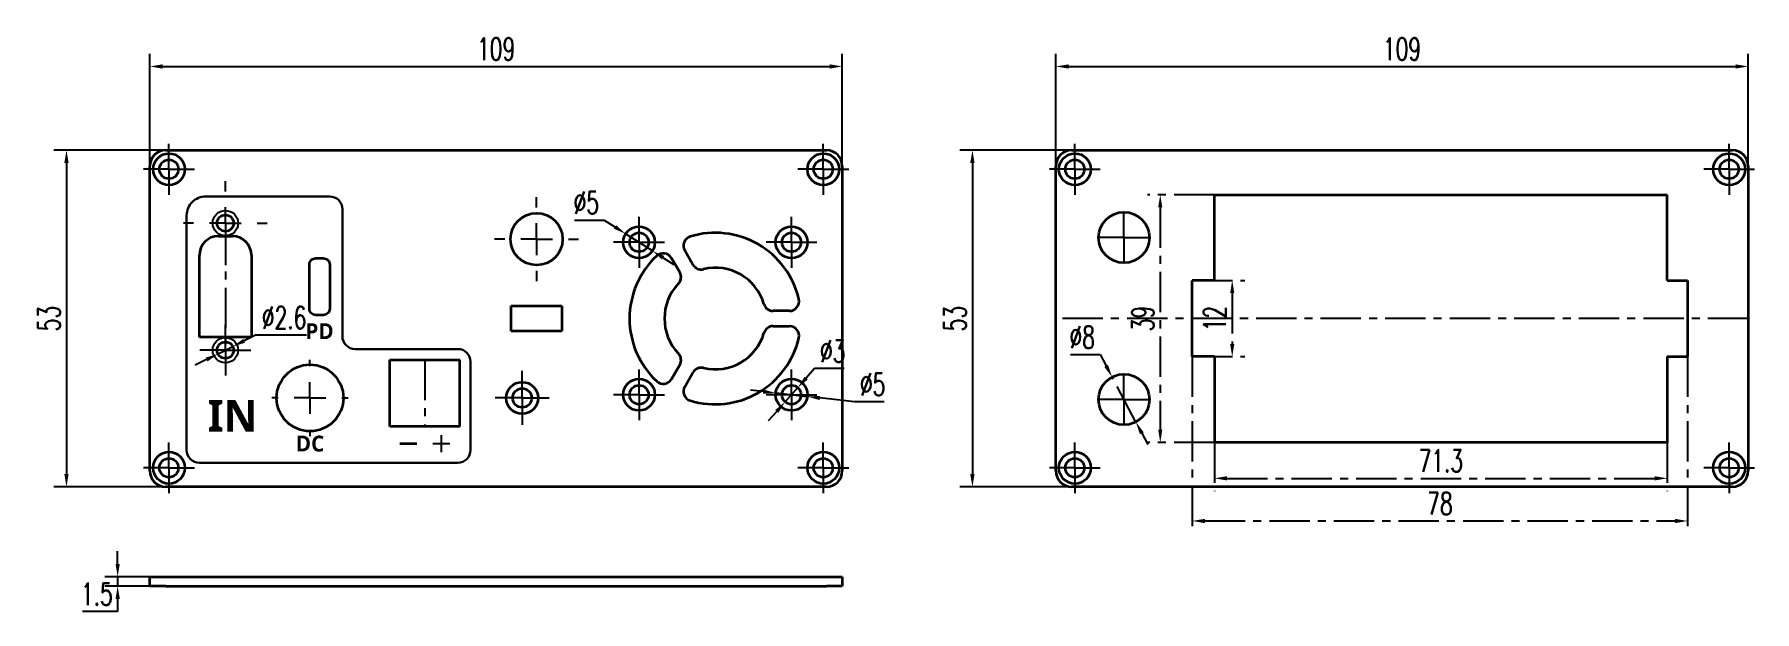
# Model space of a CAD drawing. Header units: millimetres. Extents: x -718877 to 571, y 82 to 110892.
# Drawn here: x 300.6 to 571.4, y 81.7 to 172.6 of the extents above; entities outside this region: 1.
import ezdxf

# ---------------------------------------------------------------- set-up
doc = ezdxf.new("R2010")
doc.units = ezdxf.units.MM
doc.header["$PDSIZE"] = -1
doc.linetypes.add('CENTER', pattern=[10.16, 6.35, -1.27, 1.27, -1.27])
doc.layers.add('3', color=3, linetype='Continuous', lineweight=9)
doc.layers.add('中心线', color=7, linetype='CENTER', lineweight=25)
doc.styles.add('BomFont', font='gbenor.shx', dxfattribs={"bigfont": 'gbcbig.shx'})
doc.styles.add('R', font='romans.shx', dxfattribs={"width": 0.6667})
doc.dimstyles.new('4', dxfattribs={"dimtxt": 3.5, "dimasz": 2, "dimexe": 2, "dimexo": 0, "dimgap": 1, "dimtad": 1, "dimtoh": 1, "dimdec": 1, "dimdsep": 46, "dimtxsty": 'R', "dimcen": 0.09, "dimclrd": 3, "dimclre": 3, "dimclrt": 3, "dimadec": 0, "dimazin": 2, "dimtfac": 1, "dimtdec": 1, "dimtmove": 0, "dimatfit": 3, "dimfxl": 0.18, "dimtolj": 1, "dimtzin": 0, "dimarcsym": 0})
doc.dimstyles.new('6', dxfattribs={"dimscale": 6, "dimtxt": 3.5, "dimasz": 2, "dimexe": 2, "dimexo": 0, "dimgap": 1, "dimtad": 1, "dimtoh": 1, "dimdec": 1, "dimdsep": 46, "dimtxsty": 'R', "dimcen": 0.09, "dimclrd": 3, "dimclre": 3, "dimclrt": 3, "dimadec": 0, "dimazin": 2, "dimtfac": 1, "dimtdec": 1, "dimtmove": 0, "dimatfit": 3, "dimfxl": 0.18, "dimtolj": 1, "dimtzin": 0, "dimarcsym": 0})

# ---------------------------------------------------------------- blocks, each defined once
blk = doc.blocks.new('SW_CENTERMARKSYMBOL_0')
at = {"layer": '中心线', "color": 0}
for p, q in [((0, 2.5), (0, 4)), ((-2.5, 0), (-4, 0)), ((0, 0), (-2.5, 0)), ((0, 0), (0, 2.5)), ((0, 0), (0, -2.5)), ((0, 0), (2.5, 0)), ((2.5, 0), (4, 0)), ((0, -2.5), (0, -4))]:
    blk.add_line(p, q, dxfattribs=at)
blk = doc.blocks.new('SW_CENTERMARKSYMBOL_1')
at = {"layer": '中心线', "color": 0}
for p, q in [((0, 2.5), (0, 4)), ((-2.5, 0), (-4, 0)), ((0, 0), (-2.5, 0)), ((0, 0), (0, 2.5)), ((0, 0), (0, -2.5)), ((0, 0), (2.5, 0)), ((2.5, 0), (4, 0)), ((0, -2.5), (0, -4))]:
    blk.add_line(p, q, dxfattribs=at)
blk = doc.blocks.new('SW_CENTERMARKSYMBOL_2')
at = {"layer": '中心线', "color": 0}
for p, q in [((0, 2.5), (0, 4)), ((-2.5, 0), (-4, 0)), ((0, 0), (-2.5, 0)), ((0, 0), (0, 2.5)), ((0, 0), (0, -2.5)), ((0, 0), (2.5, 0)), ((2.5, 0), (4, 0)), ((0, -2.5), (0, -4))]:
    blk.add_line(p, q, dxfattribs=at)
blk = doc.blocks.new('SW_CENTERMARKSYMBOL_3')
at = {"layer": '中心线', "color": 0}
for p, q in [((0, 2.5), (0, 4)), ((-2.5, 0), (-4, 0)), ((0, 0), (-2.5, 0)), ((0, 0), (0, 2.5)), ((0, 0), (0, -2.5)), ((0, 0), (2.5, 0)), ((2.5, 0), (4, 0)), ((0, -2.5), (0, -4))]:
    blk.add_line(p, q, dxfattribs=at)
blk = doc.blocks.new('SW_CENTERMARKSYMBOL_4')
at = {"layer": '中心线', "color": 0}
for p, q in [((0, 5), (0, 6.6)), ((-5, 0), (-6.6, 0)), ((0, 0), (-2.5, 0)), ((0, 0), (0, 2.5)), ((0, 0), (0, -2.5)), ((0, 0), (2.5, 0)), ((5, 0), (6.6, 0)), ((0, -5), (0, -6.6))]:
    blk.add_line(p, q, dxfattribs=at)
blk = doc.blocks.new('SW_CENTERMARKSYMBOL_5')
at = {"layer": '中心线', "color": 0}
for p, q in [((0, 5), (0, 6.6)), ((-5, 0), (-6.6, 0)), ((0, 0), (-2.5, 0)), ((0, 0), (0, 2.5)), ((0, 0), (0, -2.5)), ((0, 0), (2.5, 0)), ((5, 0), (6.6, 0)), ((0, -5), (0, -6.6))]:
    blk.add_line(p, q, dxfattribs=at)
blk = doc.blocks.new('SW_CENTERMARKSYMBOL_6')
at = {"layer": '中心线', "color": 0}
for p, q in [((0, 5), (0, 6)), ((-5, 0), (-6, 0)), ((0, 0), (-2.5, 0)), ((0, 0), (0, 2.5)), ((0, 0), (0, -2.5)), ((0, 0), (2.5, 0)), ((5, 0), (6, 0)), ((0, -5), (0, -6))]:
    blk.add_line(p, q, dxfattribs=at)
blk = doc.blocks.new('SW_CENTERMARKSYMBOL_7')
at = {"layer": '中心线', "color": 0}
for p, q in [((0, 2.5), (0, 4)), ((-2.5, 0), (-4, 0)), ((0, 0), (-2.5, 0)), ((0, 0), (0, 2.5)), ((0, 0), (0, -2.5)), ((0, 0), (2.5, 0)), ((2.5, 0), (4, 0)), ((0, -2.5), (0, -4))]:
    blk.add_line(p, q, dxfattribs=at)
blk = doc.blocks.new('SW_CENTERMARKSYMBOL_8')
at = {"layer": '中心线', "color": 0}
for p, q in [((0, 2.5), (0, 4.25)), ((-2.5, 0), (-4.25, 0)), ((0, 0), (-2.5, 0)), ((0, 0), (0, 2.5)), ((0, 0), (0, -2.5)), ((0, 0), (2.5, 0)), ((2.5, 0), (4.25, 0)), ((0, -2.5), (0, -4.25))]:
    blk.add_line(p, q, dxfattribs=at)
blk = doc.blocks.new('SW_CENTERMARKSYMBOL_9')
at = {"layer": '中心线', "color": 0}
for p, q in [((0, 2.5), (0, 4)), ((-2.5, 0), (-4, 0)), ((0, 0), (-2.5, 0)), ((0, 0), (0, 2.5)), ((0, 0), (0, -2.5)), ((0, 0), (2.5, 0)), ((2.5, 0), (4, 0)), ((0, -2.5), (0, -4))]:
    blk.add_line(p, q, dxfattribs=at)
blk = doc.blocks.new('SW_CENTERMARKSYMBOL_10')
at = {"layer": '中心线', "color": 0}
for p, q in [((0, 2.5), (0, 4)), ((-2.5, 0), (-4, 0)), ((0, 0), (-2.5, 0)), ((0, 0), (0, 2.5)), ((0, 0), (0, -2.5)), ((0, 0), (2.5, 0)), ((2.5, 0), (4, 0)), ((0, -2.5), (0, -4))]:
    blk.add_line(p, q, dxfattribs=at)
blk = doc.blocks.new('SW_CENTERMARKSYMBOL_11')
at = {"layer": '中心线', "color": 0}
for p, q in [((0, 2.5), (0, 4)), ((-2.5, 0), (-4, 0)), ((0, 0), (-2.5, 0)), ((0, 0), (0, 2.5)), ((0, 0), (0, -2.5)), ((0, 0), (2.5, 0)), ((2.5, 0), (4, 0)), ((0, -2.5), (0, -4))]:
    blk.add_line(p, q, dxfattribs=at)
blk = doc.blocks.new('SW_CENTERMARKSYMBOL_12')
at = {"layer": '中心线', "color": 0}
for p, q in [((0, 2.5), (0, 4)), ((-2.5, 0), (-4, 0)), ((0, 0), (-2.5, 0)), ((0, 0), (0, 2.5)), ((0, 0), (0, -2.5)), ((0, 0), (2.5, 0)), ((2.5, 0), (4, 0)), ((0, -2.5), (0, -4))]:
    blk.add_line(p, q, dxfattribs=at)
blk = doc.blocks.new('*D20')
at = {"color": 3, "lineweight": -2, "transparency": 16777216}
for p, q in [((313.67, 89.23), (313.67, 91.23)), ((318.75, 87.23), (311.67, 87.23)), ((313.67, 87.23), (313.67, 85.73)), ((318.75, 85.73), (311.67, 85.73)), ((313.67, 81.73), (308.12, 81.73)), ((313.67, 83.73), (313.67, 81.73))]:
    blk.add_line(p, q, dxfattribs=at)
at = {"color": 3, "transparency": 16777216}
for points in [[(313.34, 89.23), (314.01, 89.23), (313.67, 87.23)], [(313.34, 83.73), (314.01, 83.73), (313.67, 85.73)]]:
    blk.add_solid(points, dxfattribs=at)
at = {"layer": 'Defpoints', "color": 0, "transparency": 16777216}
for p in [(318.75, 87.23), (313.67, 85.73), (318.75, 85.73)]:
    blk.add_point(p, dxfattribs=at)
at = {"color": 3, "transparency": 16777216, "insert": (310.4, 84.48), "char_height": 3.5, "attachment_point": 5, "style": 'R'}
blk.add_mtext('\\A1;1.5', dxfattribs=at)
blk = doc.blocks.new('*D21')
at = {"color": 3, "lineweight": -2, "transparency": 16777216}
for p, q in [((318.75, 151.87), (318.75, 169.56)), ((427.75, 151.87), (427.75, 169.56)), ((320.75, 167.56), (425.75, 167.56))]:
    blk.add_line(p, q, dxfattribs=at)
at = {"color": 3, "transparency": 16777216}
for points in [[(320.75, 167.89), (320.75, 167.22), (318.75, 167.56)], [(425.75, 167.89), (425.75, 167.22), (427.75, 167.56)]]:
    blk.add_solid(points, dxfattribs=at)
at = {"layer": 'Defpoints', "color": 0, "transparency": 16777216}
for p in [(427.75, 167.56), (318.75, 151.87), (427.75, 151.87)]:
    blk.add_point(p, dxfattribs=at)
at = {"color": 3, "transparency": 16777216, "insert": (373.25, 170.31), "char_height": 3.5, "attachment_point": 5, "style": 'R'}
blk.add_mtext('\\A1;109', dxfattribs=at)
blk = doc.blocks.new('*D22')
at = {"color": 3, "lineweight": -2, "transparency": 16777216}
for p, q in [((321.25, 154.37), (303.61, 154.37)), ((305.61, 152.37), (305.61, 103.37)), ((321.25, 101.37), (303.61, 101.37))]:
    blk.add_line(p, q, dxfattribs=at)
at = {"color": 3, "transparency": 16777216}
for points in [[(305.28, 152.37), (305.95, 152.37), (305.61, 154.37)], [(305.28, 103.37), (305.95, 103.37), (305.61, 101.37)]]:
    blk.add_solid(points, dxfattribs=at)
at = {"layer": 'Defpoints', "color": 0, "transparency": 16777216}
for p in [(321.25, 154.37), (305.61, 101.37), (321.25, 101.37)]:
    blk.add_point(p, dxfattribs=at)
at = {"color": 3, "transparency": 16777216, "insert": (302.86, 127.87), "char_height": 3.5, "attachment_point": 5, "rotation": 90, "style": 'R'}
blk.add_mtext('\\A1;53', dxfattribs=at)
blk = doc.blocks.new('*D23')
at = {"color": 3, "lineweight": -2, "transparency": 16777216}
for p, q in [((385.6, 143.37), (390.27, 143.37)), ((390.27, 143.37), (391.96, 142.29)), ((397.85, 138.52), (393.64, 141.21)), ((399.54, 137.44), (401.23, 136.37))]:
    blk.add_line(p, q, dxfattribs=at)
at = {"color": 3, "transparency": 16777216}
for points in [[(392.14, 142.57), (391.78, 142.01), (393.64, 141.21)], [(399.72, 137.72), (399.36, 137.16), (397.85, 138.52)]]:
    blk.add_solid(points, dxfattribs=at)
at = {"layer": 'Defpoints', "color": 0, "transparency": 16777216}
for p in [(393.64, 141.21), (397.85, 138.52)]:
    blk.add_point(p, dxfattribs=at)
at = {"color": 3, "transparency": 16777216, "insert": (387.44, 146.12), "char_height": 3.5, "attachment_point": 5, "style": 'R'}
blk.add_mtext('\\A1;∅5', dxfattribs=at)
blk = doc.blocks.new('*D24')
at = {"color": 3, "lineweight": -2, "transparency": 16777216}
for p, q in [((423.39, 119.98), (422.07, 118.49)), ((428.06, 119.98), (423.39, 119.98)), ((418.75, 114.74), (420.74, 116.99)), ((417.43, 113.25), (416.1, 111.75))]:
    blk.add_line(p, q, dxfattribs=at)
at = {"color": 3, "transparency": 16777216}
for points in [[(421.82, 118.71), (422.32, 118.27), (420.74, 116.99)], [(417.18, 113.47), (417.68, 113.03), (418.75, 114.74)]]:
    blk.add_solid(points, dxfattribs=at)
at = {"layer": 'Defpoints', "color": 0, "transparency": 16777216}
for p in [(420.74, 116.99), (418.75, 114.74)]:
    blk.add_point(p, dxfattribs=at)
at = {"color": 3, "transparency": 16777216, "insert": (426.23, 122.73), "char_height": 3.5, "attachment_point": 5, "style": 'R'}
blk.add_mtext('\\A1;∅3', dxfattribs=at)
blk = doc.blocks.new('*D25')
at = {"color": 3, "lineweight": -2, "transparency": 16777216}
for p, q in [((415.28, 116.37), (413.29, 116.59)), ((417.26, 116.15), (422.23, 115.59)), ((429.69, 114.75), (424.22, 115.36)), ((434.35, 114.75), (429.69, 114.75))]:
    blk.add_line(p, q, dxfattribs=at)
at = {"color": 3, "transparency": 16777216}
for points in [[(415.31, 116.7), (415.24, 116.04), (417.26, 116.15)], [(424.26, 115.7), (424.18, 115.03), (422.23, 115.59)]]:
    blk.add_solid(points, dxfattribs=at)
at = {"layer": 'Defpoints', "color": 0, "transparency": 16777216}
for p in [(417.26, 116.15), (422.23, 115.59)]:
    blk.add_point(p, dxfattribs=at)
at = {"color": 3, "transparency": 16777216, "insert": (432.52, 117.5), "char_height": 3.5, "attachment_point": 5, "style": 'R'}
blk.add_mtext('\\A1;∅5', dxfattribs=at)
blk = doc.blocks.new('*D26')
at = {"color": 3, "lineweight": -2, "transparency": 16777216}
for p, q in [((335.37, 125.25), (333.58, 124.36)), ((343.38, 125.25), (335.37, 125.25)), ((329.47, 122.31), (331.79, 123.47)), ((327.68, 121.42), (325.89, 120.53))]:
    blk.add_line(p, q, dxfattribs=at)
at = {"color": 3, "transparency": 16777216}
for points in [[(333.44, 124.66), (333.73, 124.06), (331.79, 123.47)], [(327.53, 121.72), (327.83, 121.12), (329.47, 122.31)]]:
    blk.add_solid(points, dxfattribs=at)
at = {"layer": 'Defpoints', "color": 0, "transparency": 16777216}
for p in [(329.47, 122.31), (331.79, 123.47)]:
    blk.add_point(p, dxfattribs=at)
at = {"color": 3, "transparency": 16777216, "insert": (339.87, 128), "char_height": 3.5, "attachment_point": 5, "style": 'R'}
blk.add_mtext('\\A1;∅2.6', dxfattribs=at)
blk = doc.blocks.new('*D27')
at = {"layer": '3', "color": 3, "lineweight": -2, "transparency": 16777216}
for p, q in [((461.36, 151.87), (461.36, 169.56)), ((570.36, 151.87), (570.36, 169.56)), ((463.36, 167.56), (568.36, 167.56))]:
    blk.add_line(p, q, dxfattribs=at)
at = {"layer": '3', "color": 3, "transparency": 16777216}
for points in [[(463.36, 167.89), (463.36, 167.22), (461.36, 167.56)], [(568.36, 167.89), (568.36, 167.22), (570.36, 167.56)]]:
    blk.add_solid(points, dxfattribs=at)
at = {"layer": 'Defpoints', "color": 0, "transparency": 16777216}
for p in [(570.36, 167.56), (461.36, 151.87), (570.36, 151.87)]:
    blk.add_point(p, dxfattribs=at)
at = {"layer": '3', "color": 3, "transparency": 16777216, "insert": (515.86, 170.31), "char_height": 3.5, "attachment_point": 5, "style": 'R'}
blk.add_mtext('\\A1;109', dxfattribs=at)
blk = doc.blocks.new('*D28')
at = {"color": 3, "lineweight": -2, "transparency": 16777216}
for p, q in [((463.86, 154.37), (446.23, 154.37)), ((448.23, 152.37), (448.23, 103.37)), ((463.86, 101.37), (446.23, 101.37))]:
    blk.add_line(p, q, dxfattribs=at)
at = {"color": 3, "transparency": 16777216}
for points in [[(447.89, 152.37), (448.56, 152.37), (448.23, 154.37)], [(447.89, 103.37), (448.56, 103.37), (448.23, 101.37)]]:
    blk.add_solid(points, dxfattribs=at)
at = {"layer": 'Defpoints', "color": 0, "transparency": 16777216}
for p in [(463.86, 154.37), (448.23, 101.37), (463.86, 101.37)]:
    blk.add_point(p, dxfattribs=at)
at = {"color": 3, "transparency": 16777216, "insert": (445.48, 127.87), "char_height": 3.5, "attachment_point": 5, "rotation": 90, "style": 'R'}
blk.add_mtext('\\A1;53', dxfattribs=at)
blk = doc.blocks.new('*D33')
at = {"layer": 'Defpoints', "color": 0, "transparency": 16777216}
for p in [(486.32, 147.37), (477.8, 108.37), (486.32, 108.37)]:
    blk.add_point(p, dxfattribs=at)
at = {"layer": '中心线', "color": 3, "lineweight": -2, "transparency": 16777216}
for p, q in [((486.32, 147.37), (475.8, 147.37)), ((477.8, 145.37), (477.8, 110.37)), ((486.32, 108.37), (475.8, 108.37))]:
    blk.add_line(p, q, dxfattribs=at)
at = {"layer": '中心线', "color": 3, "transparency": 16777216}
for points in [[(477.47, 145.37), (478.13, 145.37), (477.8, 147.37)], [(477.47, 110.37), (478.13, 110.37), (477.8, 108.37)]]:
    blk.add_solid(points, dxfattribs=at)
at = {"layer": '中心线', "color": 3, "transparency": 16777216, "insert": (475.05, 127.87), "char_height": 3.5, "attachment_point": 5, "rotation": 90, "style": 'R'}
blk.add_mtext('\\A1;39', dxfattribs=at)
blk = doc.blocks.new('*D34')
at = {"layer": 'Defpoints', "color": 0, "transparency": 16777216}
for p in [(482.82, 133.87), (482.82, 121.87), (489.13, 121.87)]:
    blk.add_point(p, dxfattribs=at)
at = {"layer": '中心线', "color": 3, "lineweight": -2, "transparency": 16777216}
for p, q in [((482.82, 133.87), (491.13, 133.87)), ((489.13, 131.87), (489.13, 123.87)), ((482.82, 121.87), (491.13, 121.87))]:
    blk.add_line(p, q, dxfattribs=at)
at = {"layer": '中心线', "color": 3, "transparency": 16777216}
for points in [[(488.8, 131.87), (489.46, 131.87), (489.13, 133.87)], [(488.8, 123.87), (489.46, 123.87), (489.13, 121.87)]]:
    blk.add_solid(points, dxfattribs=at)
at = {"layer": '中心线', "color": 3, "transparency": 16777216, "insert": (486.38, 127.87), "char_height": 3.5, "attachment_point": 5, "rotation": 90, "style": 'R'}
blk.add_mtext('\\A1;12', dxfattribs=at)
blk = doc.blocks.new('*D35')
at = {"layer": 'Defpoints', "color": 0, "transparency": 16777216}
for p in [(486.32, 108.37), (557.62, 108.37), (557.62, 102.71)]:
    blk.add_point(p, dxfattribs=at)
at = {"layer": '中心线', "color": 3, "lineweight": -2, "transparency": 16777216}
for p, q in [((486.32, 108.37), (486.32, 100.71)), ((557.62, 108.37), (557.62, 100.71)), ((488.32, 102.71), (555.62, 102.71))]:
    blk.add_line(p, q, dxfattribs=at)
at = {"layer": '中心线', "color": 3, "transparency": 16777216}
for points in [[(488.32, 103.05), (488.32, 102.38), (486.32, 102.71)], [(555.62, 103.05), (555.62, 102.38), (557.62, 102.71)]]:
    blk.add_solid(points, dxfattribs=at)
at = {"layer": '中心线', "color": 3, "transparency": 16777216, "insert": (521.97, 105.46), "char_height": 3.5, "attachment_point": 5, "style": 'R'}
blk.add_mtext('\\A1;71.3', dxfattribs=at)
blk = doc.blocks.new('*D36')
at = {"layer": 'Defpoints', "color": 0, "transparency": 16777216}
for p in [(482.82, 121.87), (560.82, 121.87), (560.82, 96)]:
    blk.add_point(p, dxfattribs=at)
at = {"layer": '中心线', "color": 3, "lineweight": -2, "transparency": 16777216}
for p, q in [((482.82, 121.87), (482.82, 94)), ((560.82, 121.87), (560.82, 94)), ((484.82, 96), (558.82, 96))]:
    blk.add_line(p, q, dxfattribs=at)
at = {"layer": '中心线', "color": 3, "transparency": 16777216}
for points in [[(484.82, 96.33), (484.82, 95.66), (482.82, 96)], [(558.82, 96.33), (558.82, 95.66), (560.82, 96)]]:
    blk.add_solid(points, dxfattribs=at)
at = {"layer": '中心线', "color": 3, "transparency": 16777216, "insert": (521.82, 98.75), "char_height": 3.5, "attachment_point": 5, "style": 'R'}
blk.add_mtext('\\A1;78', dxfattribs=at)
blk = doc.blocks.new('*D38')
at = {"layer": 'Defpoints', "color": 0, "transparency": 16777216}
for p in [(470.22, 118.65), (473.96, 111.58)]:
    blk.add_point(p, dxfattribs=at)
at = {"layer": '中心线', "color": 3, "lineweight": -2, "transparency": 16777216}
for p, q in [((463.68, 122.19), (468.35, 122.19)), ((468.35, 122.19), (469.28, 120.42)), ((473.96, 111.58), (470.22, 118.65)), ((474.9, 109.81), (475.83, 108.05))]:
    blk.add_line(p, q, dxfattribs=at)
at = {"layer": '中心线', "color": 3, "transparency": 16777216}
for points in [[(469.58, 120.58), (468.99, 120.26), (470.22, 118.65)], [(475.19, 109.97), (474.6, 109.66), (473.96, 111.58)]]:
    blk.add_solid(points, dxfattribs=at)
at = {"layer": '中心线', "color": 3, "transparency": 16777216, "insert": (465.51, 124.94), "char_height": 3.5, "attachment_point": 5, "style": 'R'}
blk.add_mtext('\\A1;∅8', dxfattribs=at)
blk = doc.blocks.new('*D4')
at = {"layer": '3', "color": 3, "lineweight": -2, "transparency": 16777216}
for p, q in [((-718877.44, 110891.62), (-718877.44, 110787.15)), ((-718807.44, 110891.62), (-718807.44, 110787.15)), ((-718865.44, 110799.15), (-718819.44, 110799.15))]:
    blk.add_line(p, q, dxfattribs=at)
at = {"layer": '3', "color": 3, "transparency": 16777216}
for points in [[(-718865.44, 110801.15), (-718865.44, 110797.15), (-718877.44, 110799.15)], [(-718819.44, 110801.15), (-718819.44, 110797.15), (-718807.44, 110799.15)]]:
    blk.add_solid(points, dxfattribs=at)
at = {"layer": 'Defpoints', "color": 0, "transparency": 16777216}
for p in [(-718877.44, 110891.62), (-718807.44, 110891.62), (-718807.44, 110799.15)]:
    blk.add_point(p, dxfattribs=at)
at = {"layer": '3', "color": 3, "transparency": 16777216, "insert": (-718842.44, 110815.65), "char_height": 21, "attachment_point": 5, "style": 'R'}
blk.add_mtext('\\A1;70', dxfattribs=at)

msp = doc.modelspace()

# ---------------------------------------------------------------- linework, layer by layer
at = {"color": 7, "linetype": 'Continuous', "lineweight": 35}
for p, q in [((321.25, 154.37), (425.25, 154.37)), ((463.86, 154.37), (567.86, 154.37)), ((318.75, 103.87), (318.75, 151.87)), ((427.75, 151.87), (427.75, 103.87)), ((461.36, 103.87), (461.36, 151.87)), ((570.36, 151.87), (570.36, 103.87)), ((329.53, 140.84), (331.73, 140.84)), ((404.23, 136.35), (402.94, 138.59)), ((326.53, 124.94), (326.53, 137.84)), ((334.73, 137.84), (334.73, 124.94)), ((400.86, 137.39), (402.15, 135.15)), ((375.62, 125.87), (375.62, 129.87)), ((375.62, 129.87), (383.62, 129.87)), ((383.62, 129.87), (383.62, 125.87)), ((419.44, 129.07), (416.86, 129.07)), ((334.73, 124.94), (326.53, 124.94)), ((383.62, 125.87), (375.62, 125.87)), ((416.86, 126.67), (419.44, 126.67)), ((356.52, 110.87), (356.52, 121.37)), ((356.52, 121.37), (367.52, 121.37)), ((367.52, 110.87), (367.52, 121.37)), ((402.15, 120.58), (400.86, 118.34)), ((402.94, 117.14), (404.23, 119.38)), ((367.52, 110.87), (356.52, 110.87)), ((425.25, 101.37), (321.25, 101.37)), ((567.86, 101.37), (463.86, 101.37)), ((318.75, 85.73), (318.75, 87.23)), ((318.75, 87.23), (321.25, 87.23)), ((321.25, 87.23), (425.25, 87.23)), ((425.25, 87.23), (427.75, 87.23)), ((427.75, 87.23), (427.75, 85.73)), ((321.25, 85.73), (318.75, 85.73)), ((321.25, 85.73), (425.25, 85.73)), ((427.75, 85.73), (425.25, 85.73))]:
    msp.add_line(p, q, dxfattribs=at)
at = {"lineweight": 35}
for p, q in [((486.32, 133.87), (486.32, 147.37)), ((557.62, 133.87), (557.62, 147.37)), ((486.32, 133.87), (482.82, 133.87)), ((557.62, 133.87), (560.82, 133.87)), ((486.32, 121.87), (482.82, 121.87)), ((486.32, 121.87), (486.32, 108.37)), ((557.62, 121.87), (557.62, 108.37)), ((557.62, 121.87), (560.82, 121.87))]:
    msp.add_line(p, q, dxfattribs=at)
at = {"color": 2, "lineweight": 30}
msp.add_lwpolyline([(324.53, 144.09, -0.414214), (327.53, 147.09), (347.05, 147.09, -0.414214), (349.05, 145.09), (349.05, 125.07, 0.414214), (351.05, 123.07), (367.22, 123.07, -0.414214), (369.22, 121.07), (369.22, 107.17, -0.414214), (367.22, 105.17), (326.53, 105.17, -0.414214), (324.53, 107.17)], format="xyb", close=True, dxfattribs=at)
at = {"lineweight": 35}
for points in [[(486.32, 147.37), (557.62, 147.37)], [(482.82, 121.87), (482.82, 133.87)], [(560.82, 133.87), (560.82, 121.87)], [(557.62, 108.37), (486.32, 108.37)]]:
    msp.add_lwpolyline(points, dxfattribs=at)
msp.add_lwpolyline([(347.06, 136.36), (347.06, 129.42, -0.414214), (346.06, 128.42), (344.85, 128.42, -0.414214), (343.85, 129.42), (343.85, 136.36, -0.414214), (344.85, 137.36), (346.06, 137.36, -0.414214)], format="xyb", close=True, dxfattribs=at)
at = {"const_width": 0.39}
msp.add_lwpolyline([(358.08, 108.17), (360.77, 108.17)], dxfattribs=at)
at = {"const_width": 0.3, "elevation": 0.3}
for points in [[(364.62, 109.51), (364.62, 106.82)], [(363.28, 108.17), (365.97, 108.17)]]:
    msp.add_lwpolyline(points, dxfattribs=at)
at = {"color": 7, "linetype": 'Continuous', "lineweight": 35}
for centre, radius in [((321.75, 151.37), 2.5), ((321.75, 151.37), 1.5), ((424.75, 151.37), 2.5), ((424.75, 151.37), 1.5), ((464.36, 151.37), 2.5), ((464.36, 151.37), 1.5), ((567.36, 151.37), 2.5), ((567.36, 151.37), 1.5), ((330.63, 142.89), 1.3), ((379.62, 140.37), 4.1), ((395.75, 139.87), 2.5), ((395.75, 139.87), 1.5), ((419.75, 139.87), 2.5), ((419.75, 139.87), 1.5), ((330.63, 122.89), 1.3), ((343.95, 115.37), 5.25), ((377.35, 115.37), 2.5), ((377.35, 115.37), 1.5), ((395.75, 115.87), 2.5), ((395.75, 115.87), 1.5), ((419.75, 115.87), 2.5), ((419.75, 115.87), 1.5), ((321.75, 104.37), 2.5), ((321.75, 104.37), 1.5), ((424.75, 104.37), 2.5), ((424.75, 104.37), 1.5), ((464.36, 104.37), 2.5), ((464.36, 104.37), 1.5), ((567.36, 104.37), 2.5), ((567.36, 104.37), 1.5)]:
    msp.add_circle(centre, radius, dxfattribs=at)
for centre in [(330.63, 142.89), (330.63, 122.89)]:
    msp.add_circle(centre, 2)
at = {"lineweight": 35}
for centre in [(472.09, 140.62), (472.09, 115.12)]:
    msp.add_circle(centre, 4, dxfattribs=at)
at = {"color": 7, "linetype": 'Continuous', "lineweight": 35}
for centre, radius, start, end in [((321.25, 151.87), 2.5, 90, 180), ((425.25, 151.87), 2.5, 0, 90), ((463.86, 151.87), 2.5, 90, 180), ((567.86, 151.87), 2.5, 0, 90), ((329.53, 137.84), 3, 90, 180), ((331.73, 137.84), 3, 0, 90), ((407.75, 127.87), 13.5, 13.0029, 106.9971), ((399.56, 136.64), 1.5, 30, 133.0029), ((404.24, 139.34), 1.5, 106.9971, 210), ((407.75, 127.87), 13.5, 133.0029, 226.9971), ((405.53, 137.1), 1.5, 210, 283.4883), ((407.75, 127.87), 8, 16.5117, 103.4883), ((407.75, 127.87), 8, 136.5117, 223.4883), ((400.86, 134.4), 1.5, 316.5117, 30), ((416.86, 130.57), 1.5, 196.5117, 270), ((419.44, 130.57), 1.5, 270, 13.0029), ((407.75, 127.87), 13.5, 253.0029, 346.9971), ((407.75, 127.87), 8, 256.5117, 343.4883), ((416.86, 125.17), 1.5, 90, 163.4883), ((419.44, 125.17), 1.5, 346.9971, 90), ((400.86, 121.33), 1.5, 330, 43.4883), ((405.53, 118.63), 1.5, 76.5117, 150), ((399.56, 119.09), 1.5, 226.9971, 330), ((404.24, 116.39), 1.5, 150, 253.0029), ((321.25, 103.87), 2.5, 180, 270), ((425.25, 103.87), 2.5, 270, 0), ((463.86, 103.87), 2.5, 180, 270), ((567.86, 103.87), 2.5, 270, 0)]:
    msp.add_arc(centre, radius, start, end, dxfattribs=at)
at = {"layer": '中心线', "color": 1}
for p, q in [((330.63, 142.89), (330.63, 122.89)), ((570.36, 127.87), (461.36, 127.87)), ((362.02, 121.37), (362.02, 110.87))]:
    msp.add_line(p, q, dxfattribs=at)

# ---------------------------------------------------------------- block references
for name, p in [('SW_CENTERMARKSYMBOL_12', (321.75, 151.37)), ('SW_CENTERMARKSYMBOL_11', (424.75, 151.37)), ('SW_CENTERMARKSYMBOL_12', (464.36, 151.37)), ('SW_CENTERMARKSYMBOL_11', (567.36, 151.37)), ('SW_CENTERMARKSYMBOL_4', (330.63, 142.89)), ('SW_CENTERMARKSYMBOL_5', (379.62, 140.37)), ('SW_CENTERMARKSYMBOL_12', (472.09, 140.62)), ('SW_CENTERMARKSYMBOL_7', (330.63, 122.89)), ('SW_CENTERMARKSYMBOL_6', (343.95, 115.37)), ('SW_CENTERMARKSYMBOL_8', (377.35, 115.37)), ('SW_CENTERMARKSYMBOL_12', (472.09, 115.12)), ('SW_CENTERMARKSYMBOL_9', (321.75, 104.37)), ('SW_CENTERMARKSYMBOL_10', (424.75, 104.37)), ('SW_CENTERMARKSYMBOL_9', (464.36, 104.37)), ('SW_CENTERMARKSYMBOL_10', (567.36, 104.37))]:
    msp.add_blockref(name, p, dxfattribs=at)
at = {"layer": '中心线', "color": 1, "rotation": 270}
for name, p in [('SW_CENTERMARKSYMBOL_2', (395.75, 139.87)), ('SW_CENTERMARKSYMBOL_3', (419.75, 139.87)), ('SW_CENTERMARKSYMBOL_1', (395.75, 115.87)), ('SW_CENTERMARKSYMBOL_0', (419.75, 115.87))]:
    msp.add_blockref(name, p, dxfattribs=at)

# ---------------------------------------------------------------- texts
at = {"layer": '3', "color": 7, "width": 19.8928, "attachment_point": 5, "style": 'BomFont'}
for s, insert, char_height in [('\\A1;\\pxqc;{\\fMicrosoft YaHei|b1|i0|c134|p34;PD}', (345.45, 125.88), 2.5), ('\\A1;\\pxqc;{\\fMicrosoft YaHei|b1|i0|c134|p34;IN}', (331.74, 112.57), 5), ('\\A1;\\pxqc;{\\fMicrosoft YaHei|b1|i0|c134|p34;DC}', (343.95, 108.17), 2.5)]:
    msp.add_mtext(s, dxfattribs=dict(at, insert=insert, char_height=char_height))

# ---------------------------------------------------------------- dimensions: what is measured, and where the dimension line sits
dim = msp.add_linear_dim(base=(427.75, 167.56), p1=(318.75, 151.87), p2=(427.75, 151.87), dimstyle='4')
dim.commit()
dim.dimension.update_dxf_attribs({"geometry": '*D21', "text_midpoint": (373.25, 170.31)})
for base, p1, p2, picture, middle in [((305.61, 101.37), (321.25, 154.37), (321.25, 101.37), '*D22', (302.86, 127.87)), ((448.23, 101.37), (463.86, 154.37), (463.86, 101.37), '*D28', (445.48, 127.87)), ((313.67, 85.73), (318.75, 87.23), (318.75, 85.73), '*D20', (310.4, 84.48))]:
    dim = msp.add_linear_dim(base=base, p1=p1, p2=p2, angle=90, dimstyle='4')
    dim.commit()
    dim.dimension.update_dxf_attribs({"geometry": picture, "text_midpoint": middle})
for p1, p2, picture, middle in [((397.85, 138.52), (393.64, 141.21), '*D23', (387.44, 143.37)), ((329.47, 122.31), (331.79, 123.47), '*D26', (339.87, 125.25)), ((418.75, 114.74), (420.74, 116.99), '*D24', (426.23, 119.98)), ((417.26, 116.15), (422.23, 115.59), '*D25', (429.69, 114.75))]:
    dim = msp.add_diameter_dim_2p(p1=p1, p2=p2, dimstyle='4')
    dim.commit()
    dim.dimension.update_dxf_attribs({"geometry": picture, "text_midpoint": middle})
at = {"layer": '3'}
for base, p1, p2, dimstyle, picture, middle in [((-718807.44, 110799.15), (-718877.44, 110891.62), (-718807.44, 110891.62), '6', '*D4', (-718842.44, 110815.65)), ((570.36, 167.56), (461.36, 151.87), (570.36, 151.87), '4', '*D27', (515.86, 170.31))]:
    dim = msp.add_linear_dim(base=base, p1=p1, p2=p2, dimstyle=dimstyle, dxfattribs=at)
    dim.commit()
    dim.dimension.update_dxf_attribs({"geometry": picture, "text_midpoint": middle})
at = {"layer": '中心线'}
for base, p1, p2, picture, middle in [((477.8, 108.37), (486.32, 147.37), (486.32, 108.37), '*D33', (475.05, 127.87)), ((489.13, 121.87), (482.82, 133.87), (482.82, 121.87), '*D34', (486.38, 127.87))]:
    dim = msp.add_linear_dim(base=base, p1=p1, p2=p2, angle=90, dimstyle='4', dxfattribs=at)
    dim.commit()
    dim.dimension.update_dxf_attribs({"geometry": picture, "text_midpoint": middle})
dim = msp.add_diameter_dim_2p(p1=(473.96, 111.58), p2=(470.22, 118.65), dimstyle='4', dxfattribs=at)
dim.commit()
dim.dimension.update_dxf_attribs({"geometry": '*D38', "text_midpoint": (465.51, 122.19), "dimtype": 163})
for base, p1, p2, picture, middle in [((560.82, 96), (482.82, 121.87), (560.82, 121.87), '*D36', (521.82, 98.75)), ((557.62, 102.71), (486.32, 108.37), (557.62, 108.37), '*D35', (521.97, 105.46))]:
    dim = msp.add_linear_dim(base=base, p1=p1, p2=p2, dimstyle='4', dxfattribs=at)
    dim.commit()
    dim.dimension.update_dxf_attribs({"geometry": picture, "text_midpoint": middle})

doc.saveas('drawing.dxf')
